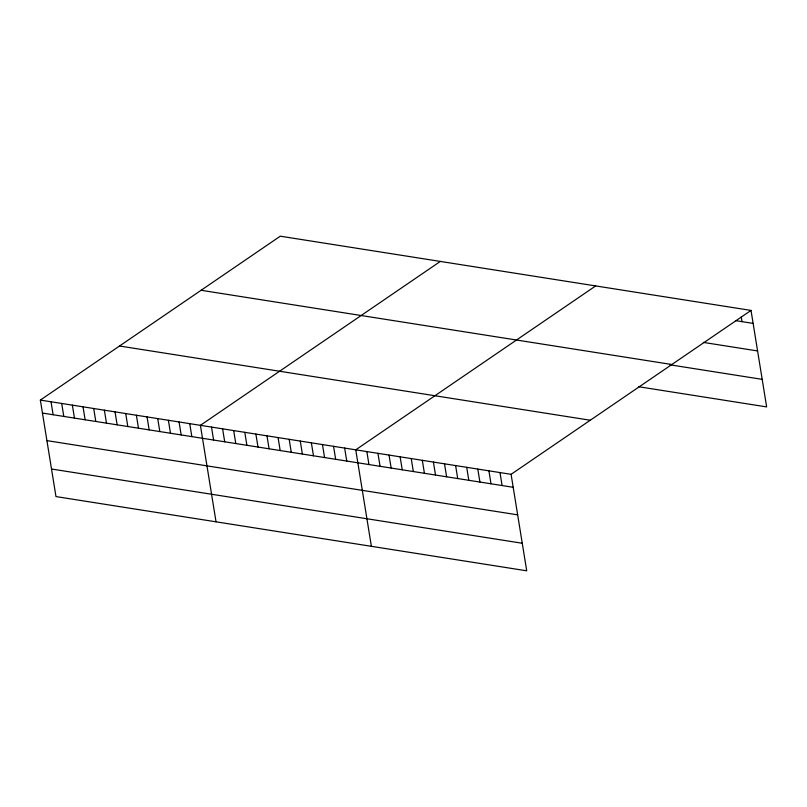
<?xml version="1.0" encoding="UTF-8"?>
<svg xmlns="http://www.w3.org/2000/svg" width="807" height="807" viewBox="0 0 807 807"><rect width="100%" height="100%" fill="white"/><g stroke="black" fill="none" stroke-linecap="round" stroke-linejoin="round"><path stroke-width="1.21" d="M751.024 310.423L511.093 474.324L526.719 570.811L55.976 496.577L40.35 400.09L280.281 236.189L751.024 310.423L766.65 406.91L638.428 386.694M440.329 261.428L200.398 425.329L216.034 521.816M595.677 285.93L355.746 449.822L371.381 546.309M735.863 320.672L753.123 323.395M703.341 342.4L757.591 350.954M201.104 290.278L671.848 364.512M669.719 364.774L762.181 379.351M119.527 346.001L590.27 420.235M40.35 400.09L511.093 474.324M42.448 413.053L513.191 487.297M46.917 440.622L517.66 514.856M51.517 469.008L522.26 543.252M741.26 316.929L742.026 321.65M499.997 472.569L502.095 485.542M488.901 470.824L490.999 483.797M477.805 469.069L479.903 482.041M466.708 467.324L468.806 480.296M455.612 465.578L457.71 478.541M444.516 463.823L446.614 476.796M433.42 462.078L435.518 475.041M422.323 460.323L424.421 473.295M411.227 458.578L413.335 471.54M400.131 456.823L402.239 469.795M389.035 455.077L391.143 468.05M377.938 453.322L380.047 466.295M366.842 451.577L368.95 464.55M344.65 448.077L346.758 461.049M333.553 446.321L335.662 459.294M322.457 444.576L324.565 457.549M311.361 442.821L313.469 455.794M300.265 441.076L302.373 454.048M289.168 439.331L291.277 452.293M278.072 437.576L280.18 450.548M266.976 435.83L269.084 448.793M255.88 434.075L257.988 447.048M244.783 432.33L246.892 445.293M233.687 430.575L235.795 443.547M222.591 428.83L224.699 441.792M211.495 427.074L213.603 440.047M189.736 423.645L191.834 436.617M179.063 421.96L181.161 434.933M168.391 420.276L170.489 433.248M157.718 418.601L159.826 431.563M147.056 416.916L149.154 429.879M136.383 415.232L138.481 428.204M125.71 413.547L127.809 426.52M115.038 411.863L117.146 424.835M104.375 410.178L106.474 423.15M93.703 408.503L95.801 421.466M83.03 406.819L85.128 419.791M72.358 405.134L74.466 418.107M61.695 403.45L63.793 416.422M51.023 401.765L53.121 414.737"/></g></svg>
